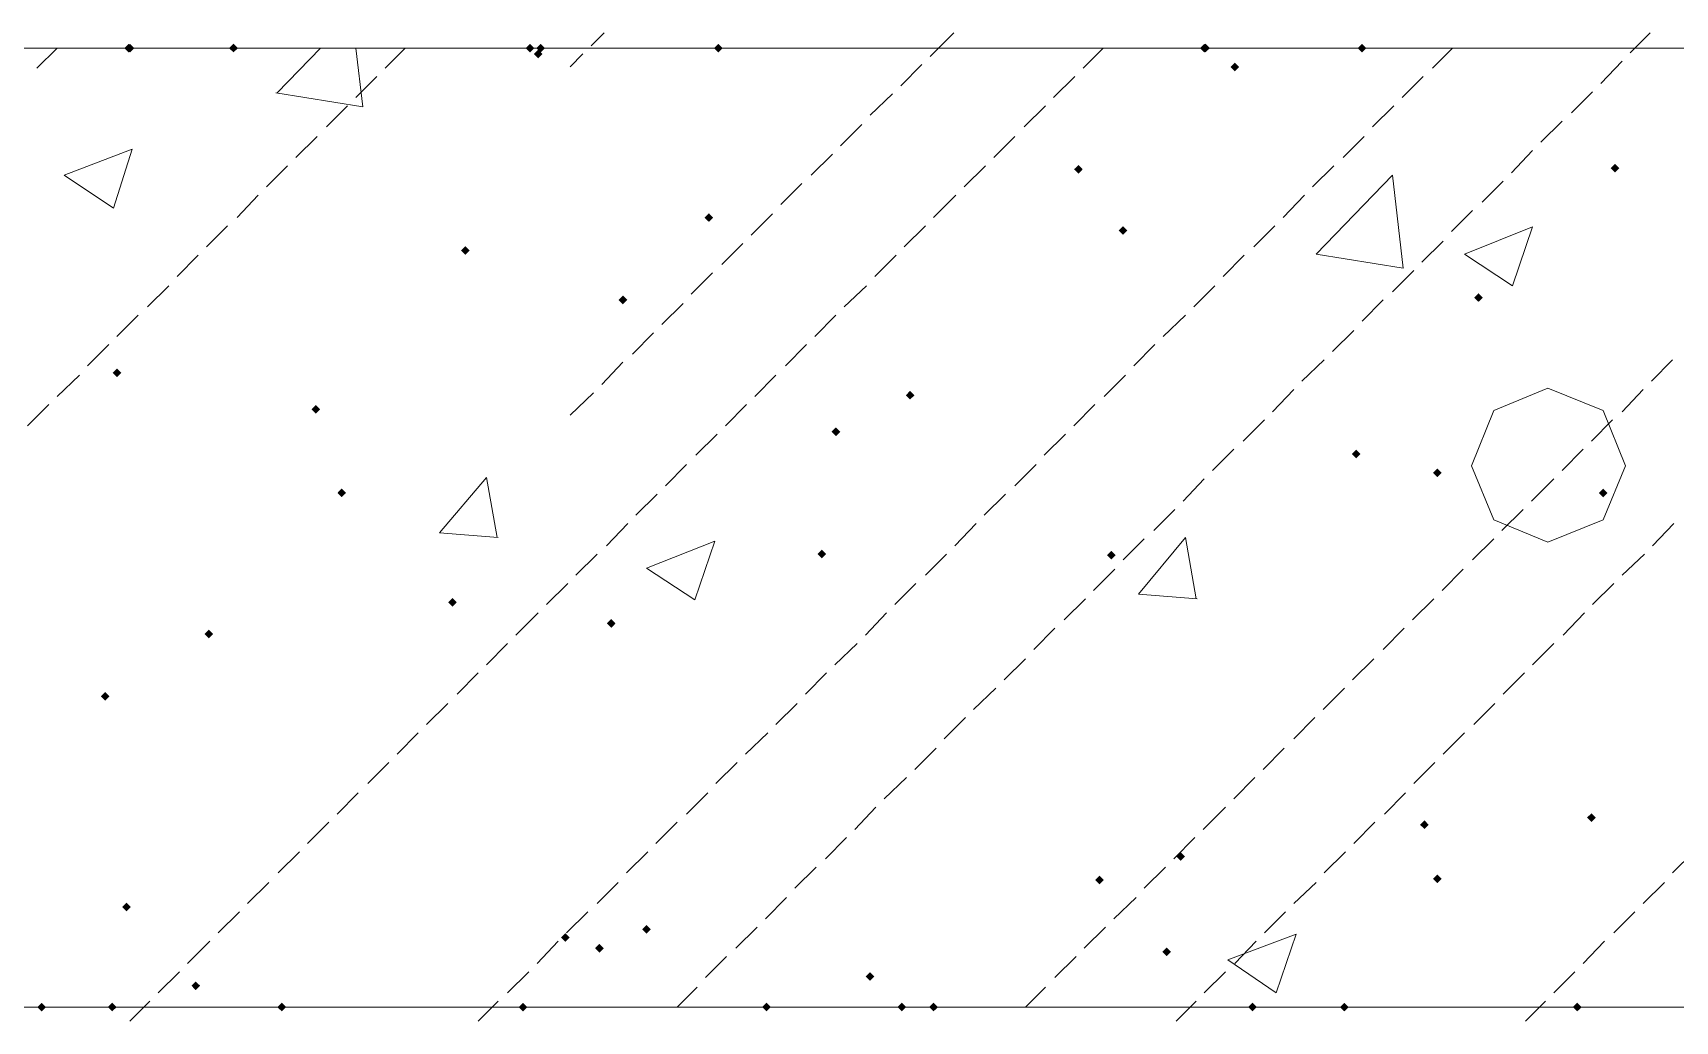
# Model space of a CAD drawing. Header units: millimetres. Extents: x -4415 to 173792, y -78716 to 47289.
# Drawn here: x 13265 to 14763, y 2368 to 3270 of the extents above; entities that cross this region are included whole.
import ezdxf

# ---------------------------------------------------------------- set-up
doc = ezdxf.new("R2010")
doc.units = ezdxf.units.MM

msp = doc.modelspace()

# ---------------------------------------------------------------- hatches: boundary and pattern name
h = msp.add_hatch(color=0)
h.dxf.hatch_style = 2
h.paths.add_polyline_path([(13352.2, 3251.9), (13348.3, 3255.8), (13352.2, 3259.8), (13356.2, 3255.8)])
h = msp.add_hatch(color=0)
h.dxf.hatch_style = 2
h.paths.add_polyline_path([(13353.3, 3251.9), (13349.3, 3255.8), (13353.3, 3259.8), (13357.3, 3255.8)])
h = msp.add_hatch(color=0)
h.dxf.hatch_style = 2
h.paths.add_polyline_path([(13447.8, 3251.9), (13443.8, 3255.8), (13447.8, 3259.8), (13451.8, 3255.8)])
h = msp.add_hatch(color=0)
h.dxf.hatch_style = 2
h.paths.add_polyline_path([(13447.8, 3251.9), (13443.8, 3255.8), (13447.8, 3259.8), (13451.8, 3255.8)])
h = msp.add_hatch(color=0)
h.dxf.hatch_style = 2
h.paths.add_polyline_path([(13718.3, 3251.9), (13714.3, 3255.8), (13718.3, 3259.8), (13722.3, 3255.8)])
h = msp.add_hatch(color=0)
h.dxf.hatch_style = 2
h.paths.add_polyline_path([(13725.8, 3246.5), (13721.8, 3250.5), (13725.8, 3254.4), (13729.8, 3250.5)])
h = msp.add_hatch(color=0)
h.dxf.hatch_style = 2
h.paths.add_polyline_path([(13728, 3251.9), (13724, 3255.8), (13728, 3259.8), (13731.9, 3255.8)])
h = msp.add_hatch(color=0)
h.dxf.hatch_style = 2
h.paths.add_polyline_path([(13890.1, 3251.9), (13886.1, 3255.8), (13890.1, 3259.8), (13894, 3255.8)])
h = msp.add_hatch(color=0)
h.dxf.hatch_style = 2
h.paths.add_polyline_path([(13890.1, 3251.9), (13886.1, 3255.8), (13890.1, 3259.8), (13894, 3255.8)])
h = msp.add_hatch(color=0)
h.dxf.hatch_style = 2
h.paths.add_polyline_path([(14333.4, 3251.9), (14329.4, 3255.8), (14333.4, 3259.8), (14337.4, 3255.8)])
h = msp.add_hatch(color=0)
h.dxf.hatch_style = 2
h.paths.add_polyline_path([(14334.5, 3251.9), (14330.5, 3255.8), (14334.5, 3259.8), (14338.5, 3255.8)])
h = msp.add_hatch(color=0)
h.dxf.hatch_style = 2
h.paths.add_polyline_path([(14334.5, 3251.9), (14330.5, 3255.8), (14334.5, 3259.8), (14338.5, 3255.8)])
h = msp.add_hatch(color=0)
h.dxf.hatch_style = 2
h.paths.add_polyline_path([(14477.3, 3251.9), (14473.3, 3255.8), (14477.3, 3259.8), (14481.2, 3255.8)])
h = msp.add_hatch(color=0)
h.dxf.hatch_style = 2
h.paths.add_polyline_path([(14477.3, 3251.9), (14473.3, 3255.8), (14477.3, 3259.8), (14481.2, 3255.8)])
h = msp.add_hatch(color=0)
h.dxf.hatch_style = 2
h.paths.add_polyline_path([(14361.3, 3234.7), (14357.4, 3238.7), (14361.3, 3242.6), (14365.3, 3238.7)])
h = msp.add_hatch(color=0)
h.dxf.hatch_style = 2
h.paths.add_polyline_path([(14218.6, 3141.3), (14214.6, 3145.3), (14218.6, 3149.2), (14222.5, 3145.3)])
h = msp.add_hatch(color=0)
h.dxf.hatch_style = 2
h.paths.add_polyline_path([(14708.1, 3142.4), (14704.1, 3146.3), (14708.1, 3150.3), (14712, 3146.3)])
h = msp.add_hatch(color=0)
h.dxf.hatch_style = 2
h.paths.add_polyline_path([(13881.5, 3097.3), (13877.5, 3101.2), (13881.5, 3105.2), (13885.4, 3101.2)])
h = msp.add_hatch(color=0)
h.dxf.hatch_style = 2
h.paths.add_polyline_path([(14259.3, 3085.5), (14255.4, 3089.4), (14259.3, 3093.4), (14263.3, 3089.4)])
h = msp.add_hatch(color=0)
h.dxf.hatch_style = 2
h.paths.add_polyline_path([(13659.3, 3067.2), (13655.3, 3071.2), (13659.3, 3075.2), (13663.2, 3071.2)])
h = msp.add_hatch(color=0)
h.dxf.hatch_style = 2
h.paths.add_polyline_path([(13803.1, 3022.1), (13799.1, 3026.1), (13803.1, 3030.1), (13807.1, 3026.1)])
h = msp.add_hatch(color=0)
h.dxf.hatch_style = 2
h.paths.add_polyline_path([(14583.5, 3024.3), (14579.6, 3028.2), (14583.5, 3032.2), (14587.5, 3028.2)])
h = msp.add_hatch(color=0)
h.dxf.hatch_style = 2
h.paths.add_polyline_path([(13341.5, 2955.6), (13337.5, 2959.5), (13341.5, 2963.5), (13345.5, 2959.5)])
h = msp.add_hatch(color=0)
h.dxf.hatch_style = 2
h.paths.add_polyline_path([(14065, 2935.2), (14061.1, 2939.1), (14065, 2943.1), (14069, 2939.1)])
h = msp.add_hatch(color=0)
h.dxf.hatch_style = 2
h.paths.add_polyline_path([(13522.9, 2922.3), (13519, 2926.3), (13522.9, 2930.2), (13526.9, 2926.3)])
h = msp.add_hatch(color=0)
h.dxf.hatch_style = 2
h.paths.add_polyline_path([(13997.4, 2901.9), (13993.4, 2905.9), (13997.4, 2909.8), (14001.4, 2905.9)])
h = msp.add_hatch(color=0)
h.dxf.hatch_style = 2
h.paths.add_polyline_path([(14471.9, 2881.5), (14467.9, 2885.5), (14471.9, 2889.4), (14475.9, 2885.5)])
h = msp.add_hatch(color=0)
h.dxf.hatch_style = 2
h.paths.add_polyline_path([(14546, 2864.3), (14542, 2868.3), (14546, 2872.3), (14549.9, 2868.3)])
h = msp.add_hatch(color=0)
h.dxf.hatch_style = 2
h.paths.add_polyline_path([(13546.5, 2846.1), (13542.6, 2850), (13546.5, 2854), (13550.5, 2850)])
h = msp.add_hatch(color=0)
h.dxf.hatch_style = 2
h.paths.add_polyline_path([(14697.3, 2846.1), (14693.4, 2850), (14697.3, 2854), (14701.3, 2850)])
h = msp.add_hatch(color=0)
h.dxf.hatch_style = 2
h.paths.add_polyline_path([(13984.5, 2790.3), (13980.6, 2794.2), (13984.5, 2798.2), (13988.5, 2794.2)])
h = msp.add_hatch(color=0)
h.dxf.hatch_style = 2
h.paths.add_polyline_path([(14248.6, 2789.2), (14244.6, 2793.2), (14248.6, 2797.1), (14252.6, 2793.2)])
h = msp.add_hatch(color=0)
h.dxf.hatch_style = 2
h.paths.add_polyline_path([(13647.5, 2746.2), (13643.5, 2750.2), (13647.5, 2754.2), (13651.4, 2750.2)])
h = msp.add_hatch(color=0)
h.dxf.hatch_style = 2
h.paths.add_polyline_path([(13792.4, 2726.9), (13788.4, 2730.9), (13792.4, 2734.9), (13796.3, 2730.9)])
h = msp.add_hatch(color=0)
h.dxf.hatch_style = 2
h.paths.add_polyline_path([(13425.2, 2717.3), (13421.3, 2721.2), (13425.2, 2725.2), (13429.2, 2721.2)])
h = msp.add_hatch(color=0)
h.dxf.hatch_style = 2
h.paths.add_polyline_path([(13330.8, 2660.4), (13326.8, 2664.3), (13330.8, 2668.3), (13334.7, 2664.3)])
h = msp.add_hatch(color=0)
h.dxf.hatch_style = 2
h.paths.add_polyline_path([(14534.2, 2543.4), (14530.2, 2547.3), (14534.2, 2551.3), (14538.1, 2547.3)])
h = msp.add_hatch(color=0)
h.dxf.hatch_style = 2
h.paths.add_polyline_path([(14686.6, 2549.8), (14682.6, 2553.8), (14686.6, 2557.7), (14690.6, 2553.8)])
h = msp.add_hatch(color=0)
h.dxf.hatch_style = 2
h.paths.add_polyline_path([(14311.9, 2514.4), (14308, 2518.3), (14311.9, 2522.3), (14315.9, 2518.3)])
h = msp.add_hatch(color=0)
h.dxf.hatch_style = 2
h.paths.add_polyline_path([(14237.9, 2492.9), (14233.9, 2496.9), (14237.9, 2500.8), (14241.8, 2496.9)])
h = msp.add_hatch(color=0)
h.dxf.hatch_style = 2
h.paths.add_polyline_path([(14546, 2494), (14542, 2497.9), (14546, 2501.9), (14549.9, 2497.9)])
h = msp.add_hatch(color=0)
h.dxf.hatch_style = 2
h.paths.add_polyline_path([(13350.1, 2468.2), (13346.1, 2472.2), (13350.1, 2476.2), (13354.1, 2472.2)])
h = msp.add_hatch(color=0)
h.dxf.hatch_style = 2
h.paths.add_polyline_path([(13750.5, 2440.3), (13746.5, 2444.3), (13750.5, 2448.2), (13754.5, 2444.3)])
h = msp.add_hatch(color=0)
h.dxf.hatch_style = 2
h.paths.add_polyline_path([(13824.6, 2447.8), (13820.6, 2451.8), (13824.6, 2455.8), (13828.6, 2451.8)])
h = msp.add_hatch(color=0)
h.dxf.hatch_style = 2
h.paths.add_polyline_path([(13781.6, 2430.6), (13777.7, 2434.6), (13781.6, 2438.6), (13785.6, 2434.6)])
h = msp.add_hatch(color=0)
h.dxf.hatch_style = 2
h.paths.add_polyline_path([(14299.1, 2427.4), (14295.1, 2431.4), (14299.1, 2435.4), (14303, 2431.4)])
h = msp.add_hatch(color=0)
h.dxf.hatch_style = 2
h.paths.add_polyline_path([(14028.5, 2404.9), (14024.6, 2408.8), (14028.5, 2412.8), (14032.5, 2408.8)])
h = msp.add_hatch(color=0)
h.dxf.hatch_style = 2
h.paths.add_polyline_path([(13413.4, 2396.3), (13409.5, 2400.3), (13413.4, 2404.2), (13417.4, 2400.3)])
h = msp.add_hatch(color=0)
h.dxf.hatch_style = 2
h.paths.add_polyline_path([(13272.8, 2377), (13268.8, 2380.9), (13272.8, 2384.9), (13276.8, 2380.9)])
h = msp.add_hatch(color=0)
h.dxf.hatch_style = 2
h.paths.add_polyline_path([(13272.8, 2377), (13268.8, 2380.9), (13272.8, 2384.9), (13276.8, 2380.9)])
h = msp.add_hatch(color=0)
h.dxf.hatch_style = 2
h.paths.add_polyline_path([(13272.8, 2377), (13268.8, 2380.9), (13272.8, 2384.9), (13276.8, 2380.9)])
h = msp.add_hatch(color=0)
h.dxf.hatch_style = 2
h.paths.add_polyline_path([(13337.2, 2377), (13333.2, 2380.9), (13337.2, 2384.9), (13341.2, 2380.9)])
h = msp.add_hatch(color=0)
h.dxf.hatch_style = 2
h.paths.add_polyline_path([(13337.2, 2377), (13333.2, 2380.9), (13337.2, 2384.9), (13341.2, 2380.9)])
h = msp.add_hatch(color=0)
h.dxf.hatch_style = 2
h.paths.add_polyline_path([(13491.8, 2377), (13487.8, 2380.9), (13491.8, 2384.9), (13495.8, 2380.9)])
h = msp.add_hatch(color=0)
h.dxf.hatch_style = 2
h.paths.add_polyline_path([(13491.8, 2377), (13487.8, 2380.9), (13491.8, 2384.9), (13495.8, 2380.9)])
h = msp.add_hatch(color=0)
h.dxf.hatch_style = 2
h.paths.add_polyline_path([(13711.9, 2377), (13707.9, 2380.9), (13711.9, 2384.9), (13715.8, 2380.9)])
h = msp.add_hatch(color=0)
h.dxf.hatch_style = 2
h.paths.add_polyline_path([(13711.9, 2377), (13707.9, 2380.9), (13711.9, 2384.9), (13715.8, 2380.9)])
h = msp.add_hatch(color=0)
h.dxf.hatch_style = 2
h.paths.add_polyline_path([(13934.1, 2377), (13930.1, 2380.9), (13934.1, 2384.9), (13938, 2380.9)])
h = msp.add_hatch(color=0)
h.dxf.hatch_style = 2
h.paths.add_polyline_path([(13934.1, 2377), (13930.1, 2380.9), (13934.1, 2384.9), (13938, 2380.9)])
h = msp.add_hatch(color=0)
h.dxf.hatch_style = 2
h.paths.add_polyline_path([(14057.5, 2377), (14053.6, 2380.9), (14057.5, 2384.9), (14061.5, 2380.9)])
h = msp.add_hatch(color=0)
h.dxf.hatch_style = 2
h.paths.add_polyline_path([(14057.5, 2377), (14053.6, 2380.9), (14057.5, 2384.9), (14061.5, 2380.9)])
h = msp.add_hatch(color=0)
h.dxf.hatch_style = 2
h.paths.add_polyline_path([(14086.5, 2377), (14082.5, 2380.9), (14086.5, 2384.9), (14090.5, 2380.9)])
h = msp.add_hatch(color=0)
h.dxf.hatch_style = 2
h.paths.add_polyline_path([(14086.5, 2377), (14082.5, 2380.9), (14086.5, 2384.9), (14090.5, 2380.9)])
h = msp.add_hatch(color=0)
h.dxf.hatch_style = 2
h.paths.add_polyline_path([(14086.5, 2377), (14082.5, 2380.9), (14086.5, 2384.9), (14090.5, 2380.9)])
h = msp.add_hatch(color=0)
h.dxf.hatch_style = 2
h.paths.add_polyline_path([(14377.4, 2377), (14373.5, 2380.9), (14377.4, 2384.9), (14381.4, 2380.9)])
h = msp.add_hatch(color=0)
h.dxf.hatch_style = 2
h.paths.add_polyline_path([(14377.4, 2377), (14373.5, 2380.9), (14377.4, 2384.9), (14381.4, 2380.9)])
h = msp.add_hatch(color=0)
h.dxf.hatch_style = 2
h.paths.add_polyline_path([(14461.2, 2377), (14457.2, 2380.9), (14461.2, 2384.9), (14465.1, 2380.9)])
h = msp.add_hatch(color=0)
h.dxf.hatch_style = 2
h.paths.add_polyline_path([(14673.7, 2377), (14669.7, 2380.9), (14673.7, 2384.9), (14677.7, 2380.9)])
h = msp.add_hatch(color=0)
h.dxf.hatch_style = 2
h.paths.add_polyline_path([(14673.7, 2377), (14669.7, 2380.9), (14673.7, 2384.9), (14677.7, 2380.9)])

# ---------------------------------------------------------------- linework, layer by layer
at = {"color": 0, "lineweight": 0}
for points in [[(13774.1, 3258), (13785.9, 3269.8)], [(14083.3, 3248.3), (14104.8, 3269.8)], [(14722, 3251.5), (14740.3, 3269.8)], [(19744.9, 3255.8), (11172, 3255.8)], [(13268.5, 3237.6), (13286.8, 3255.8)], [(13487.5, 3215), (13527.2, 3255.8)], [(13565.9, 3202.2), (13559.4, 3255.8)], [(13586.3, 3237.6), (13604.5, 3255.8)], [(14222.8, 3237.6), (14241.1, 3255.8)], [(14541.7, 3237.6), (14559.9, 3255.8)], [(13754.8, 3238.7), (13766.6, 3250.5)], [(14056.5, 3221.5), (14075.8, 3240.8)], [(14695.2, 3223.6), (14714.5, 3244)], [(13559.4, 3210.7), (13578.7, 3230.1)], [(14196, 3210.7), (14215.3, 3230.1)], [(14513.8, 3210.7), (14533.1, 3230.1)], [(13486.4, 3215), (13565.9, 3202.2)], [(14028.5, 3194.6), (14048.9, 3214)], [(14668.3, 3196.8), (14687.7, 3216.1)], [(13532.6, 3183.9), (13551.9, 3203.2)], [(14169.2, 3183.9), (14188.5, 3203.2)], [(14486.9, 3183.9), (14506.3, 3203.2)], [(14001.7, 3166.7), (14021, 3186.1)], [(14640.4, 3170), (14659.8, 3189.3)], [(13293.2, 3139.9), (13355.5, 3163.5)], [(13338.3, 3109.8), (13355.5, 3163.5)], [(13504.7, 3156), (13524, 3175.3)], [(14141.3, 3156), (14160.6, 3175.3)], [(14460.1, 3156), (14479.4, 3175.3)], [(14613.6, 3142), (14632.9, 3162.4)], [(13477.8, 3129.2), (13497.2, 3148.5)], [(13974.9, 3139.9), (13994.2, 3159.2)], [(14114.4, 3129.2), (14133.7, 3148.5)], [(14432.2, 3129.2), (14451.5, 3148.5)], [(13293.2, 3139.9), (13338.3, 3109.8)], [(13947, 3113.1), (13966.3, 3132.4)], [(14435.4, 3068), (14505.2, 3139.9)], [(14514.8, 3055.1), (14505.2, 3139.9)], [(14586.8, 3115.2), (14606.1, 3134.5)], [(13451, 3101.2), (13470.3, 3121.6)], [(14086.5, 3101.2), (14106.9, 3121.6)], [(14405.3, 3101.2), (14424.7, 3121.6)], [(13920.1, 3085.1), (13939.4, 3104.5)], [(14558.9, 3088.4), (14578.2, 3107.7)], [(13423.1, 3074.4), (13442.4, 3093.7)], [(14059.7, 3074.4), (14079, 3093.7)], [(14378.5, 3074.4), (14397.8, 3093.7)], [(14570.7, 3068), (14632.9, 3092.7)], [(14614.7, 3039), (14632.9, 3092.7)], [(13893.3, 3058.3), (13912.6, 3077.6)], [(14532, 3060.5), (14551.3, 3079.8)], [(13396.3, 3047.6), (13415.6, 3066.9)], [(14032.8, 3047.6), (14052.2, 3066.9)], [(14350.6, 3047.6), (14369.9, 3066.9)], [(14435.4, 3068), (14514.8, 3055.1)], [(14570.7, 3068), (14614.7, 3039)], [(13865.4, 3031.5), (13884.7, 3050.8)], [(14505.2, 3033.6), (14524.5, 3052.9)], [(13369.4, 3019.7), (13388.7, 3039)], [(14004.9, 3019.7), (14025.3, 3039)], [(14323.8, 3019.7), (14343.1, 3039)], [(13341.5, 2992.8), (13360.8, 3012.1)], [(13838.5, 3003.6), (13857.9, 3022.9)], [(13978.1, 2992.8), (13997.4, 3012.1)], [(14295.8, 2992.8), (14316.2, 3012.1)], [(14477.3, 3006.8), (14496.6, 3026.1)], [(14450.4, 2978.9), (14469.8, 2998.2)], [(13314.7, 2966), (13334, 2985.3)], [(13811.7, 2976.7), (13831, 2996)], [(13951.3, 2966), (13970.6, 2985.3)], [(14269, 2966), (14288.3, 2985.3)], [(13783.8, 2948.8), (13803.1, 2969.2)], [(14422.5, 2952), (14442.9, 2971.4)], [(14741.3, 2952), (14760.7, 2971.4)], [(13286.8, 2938.1), (13307.2, 2957.4)], [(13923.3, 2938.1), (13942.7, 2957.4)], [(14242.2, 2938.1), (14261.5, 2957.4)], [(13754.8, 2920.9), (13776.3, 2941.3)], [(14395.7, 2924.1), (14415, 2944.5)], [(14714.5, 2924.1), (14733.8, 2944.5)], [(13259.9, 2911.2), (13279.2, 2930.6)], [(13896.5, 2911.2), (13915.8, 2930.6)], [(14214.3, 2911.2), (14233.6, 2930.6)], [(14368.8, 2897.3), (14388.2, 2916.6)], [(14686.6, 2897.3), (14705.9, 2916.6)], [(13869.7, 2884.4), (13889, 2903.7)], [(14187.4, 2884.4), (14206.7, 2903.7)], [(14340.9, 2870.4), (14360.3, 2889.8)], [(14659.8, 2870.4), (14679.1, 2889.8)], [(13635.6, 2813.6), (13678.6, 2864)], [(13688.2, 2809.3), (13678.6, 2864)], [(13841.8, 2856.5), (13861.1, 2875.8)], [(14160.6, 2856.5), (14179.9, 2875.8)], [(14314.1, 2842.5), (14333.4, 2862.9)], [(14631.8, 2842.5), (14652.2, 2862.9)], [(13814.9, 2829.7), (13834.2, 2849)], [(14132.7, 2829.7), (14152, 2849)], [(14287.3, 2815.7), (14306.6, 2835)], [(14605, 2815.7), (14624.3, 2835)], [(13788.1, 2801.7), (13807.4, 2822.1)], [(14105.8, 2801.7), (14125.2, 2822.1)], [(14742.4, 2801.7), (14761.7, 2822.1)], [(13635.6, 2813.6), (13689.3, 2809.3)], [(13824.6, 2781.3), (13886.8, 2806)], [(13868.6, 2752.4), (13886.8, 2806)], [(14259.3, 2788.9), (14278.7, 2808.2)], [(14273.3, 2757.7), (14316.2, 2809.3)], [(14325.9, 2753.4), (14316.2, 2809.3)], [(14578.2, 2788.9), (14597.5, 2808.2)], [(13760.2, 2774.9), (13779.5, 2794.2)], [(14079, 2774.9), (14098.3, 2794.2)], [(14714.5, 2774.9), (14734.9, 2794.2)], [(13824.6, 2781.3), (13868.6, 2752.4)], [(14232.5, 2760.9), (14251.8, 2780.3)], [(14550.3, 2760.9), (14569.6, 2780.3)], [(13733.3, 2748.1), (13752.7, 2767.4)], [(14051.1, 2748.1), (14070.4, 2767.4)], [(14273.3, 2757.7), (14327, 2753.4)], [(14687.7, 2748.1), (14707, 2767.4)], [(14205.7, 2734.1), (14225, 2753.4)], [(14523.4, 2734.1), (14542.7, 2753.4)], [(13705.4, 2720.2), (13725.8, 2740.6)], [(14024.3, 2720.2), (14043.6, 2740.6)], [(14660.8, 2720.2), (14680.2, 2740.6)], [(13678.6, 2693.3), (13697.9, 2712.6)], [(13996.3, 2693.3), (14016.7, 2712.6)], [(14177.8, 2707.3), (14197.1, 2726.6)], [(14496.6, 2707.3), (14515.9, 2726.6)], [(14632.9, 2693.3), (14652.2, 2712.6)], [(14150.9, 2679.4), (14170.2, 2698.7)], [(14468.7, 2679.4), (14488, 2698.7)], [(13651.7, 2666.5), (13671.1, 2685.8)], [(13969.5, 2666.5), (13988.8, 2685.8)], [(14606.1, 2666.5), (14625.4, 2685.8)], [(14123, 2652.5), (14143.4, 2671.8)], [(14441.8, 2652.5), (14461.2, 2671.8)], [(13623.8, 2638.6), (13643.2, 2657.9)], [(13942.7, 2638.6), (13962, 2657.9)], [(14579.2, 2638.6), (14598.6, 2657.9)], [(14096.2, 2625.7), (14115.5, 2645)], [(14415, 2625.7), (14434.3, 2645)], [(13597, 2611.7), (13616.3, 2631.1)], [(13914.8, 2611.7), (13935.2, 2631.1)], [(14551.3, 2611.7), (14570.7, 2631.1)], [(14069.3, 2597.8), (14088.7, 2617.1)], [(14387.1, 2597.8), (14406.4, 2617.1)], [(13570.2, 2584.9), (13589.5, 2604.2)], [(13887.9, 2584.9), (13907.2, 2604.2)], [(14524.5, 2584.9), (14543.8, 2604.2)], [(14041.4, 2570.9), (14061.8, 2590.3)], [(14360.3, 2570.9), (14379.6, 2590.3)], [(13542.3, 2557), (13561.6, 2576.3)], [(13861.1, 2557), (13880.4, 2576.3)], [(14014.6, 2543), (14033.9, 2563.4)], [(14332.3, 2543), (14352.7, 2563.4)], [(14497.7, 2557), (14517, 2576.3)], [(13515.4, 2530.1), (13534.7, 2549.5)], [(13833.2, 2530.1), (13852.5, 2549.5)], [(14469.8, 2530.1), (14489.1, 2549.5)], [(13987.8, 2516.2), (14007.1, 2535.5)], [(14305.5, 2516.2), (14324.8, 2535.5)], [(13488.6, 2503.3), (13507.9, 2522.6)], [(13806.3, 2503.3), (13825.7, 2522.6)], [(14442.9, 2503.3), (14462.2, 2522.6)], [(14760.7, 2503.3), (14780, 2522.6)], [(13959.8, 2489.4), (13979.2, 2508.7)], [(14278.7, 2489.4), (14298, 2508.7)], [(13460.7, 2475.4), (13480, 2494.7)], [(13779.5, 2475.4), (13798.8, 2494.7)], [(14415, 2475.4), (14435.4, 2494.7)], [(14733.8, 2475.4), (14753.2, 2494.7)], [(13933, 2461.4), (13952.3, 2480.8)], [(14250.8, 2461.4), (14271.2, 2480.8)], [(13433.8, 2448.6), (13453.2, 2467.9)], [(13751.6, 2448.6), (13770.9, 2467.9)], [(14388.2, 2448.6), (14407.5, 2467.9)], [(14707, 2448.6), (14726.3, 2467.9)], [(13906.2, 2434.6), (13925.5, 2453.9)], [(14223.9, 2434.6), (14243.2, 2453.9)], [(14354.9, 2423.9), (14417.2, 2447.5)], [(14398.9, 2393.8), (14417.2, 2447.5)], [(13405.9, 2420.7), (13426.3, 2441)], [(13724.7, 2420.7), (13744.1, 2441)], [(14361.3, 2420.7), (14380.7, 2441)], [(14679.1, 2420.7), (14698.4, 2441)], [(13379.1, 2393.8), (13398.4, 2413.1)], [(13697.9, 2393.8), (13717.2, 2413.1)], [(13878.3, 2407.8), (13897.6, 2427.1)], [(14197.1, 2407.8), (14216.4, 2427.1)], [(14333.4, 2393.8), (14352.7, 2413.1)], [(14354.9, 2423.9), (14398.9, 2393.8)], [(14652.2, 2393.8), (14671.6, 2413.1)], [(13852.5, 2380.9), (13870.7, 2399.2)], [(14170.2, 2380.9), (14188.5, 2399.2)], [(13353.3, 2368), (13371.6, 2386.3)], [(13671.1, 2368), (13689.3, 2386.3)], [(14307.7, 2368), (14325.9, 2386.3)], [(14626.5, 2368), (14644.7, 2386.3)], [(11172, 2380.9), (19744.9, 2380.9)], [(13269.6, 2380.9), (13296.4, 2380.9)], [(13308.2, 2380.9), (13335.1, 2380.9)], [(13346.9, 2380.9), (13373.7, 2380.9)], [(13384.4, 2380.9), (13412.4, 2380.9)], [(13423.1, 2380.9), (13451, 2380.9)], [(13461.7, 2380.9), (13489.6, 2380.9)], [(13500.4, 2380.9), (13528.3, 2380.9)], [(13539, 2380.9), (13565.9, 2380.9)], [(13577.7, 2380.9), (13604.5, 2380.9)], [(13616.3, 2380.9), (13643.2, 2380.9)], [(13653.9, 2380.9), (13681.8, 2380.9)], [(13692.5, 2380.9), (13720.5, 2380.9)], [(13731.2, 2380.9), (13759.1, 2380.9)], [(13769.8, 2380.9), (13797.7, 2380.9)], [(13808.5, 2380.9), (13836.4, 2380.9)], [(13847.1, 2380.9), (13874, 2380.9)], [(13885.8, 2380.9), (13912.6, 2380.9)], [(13923.3, 2380.9), (13951.3, 2380.9)], [(13962, 2380.9), (13989.9, 2380.9)], [(14000.6, 2380.9), (14028.5, 2380.9)], [(14039.3, 2380.9), (14067.2, 2380.9)], [(14077.9, 2380.9), (14105.8, 2380.9)], [(14116.6, 2380.9), (14143.4, 2380.9)], [(14155.2, 2380.9), (14182.1, 2380.9)], [(14193.9, 2380.9), (14220.7, 2380.9)], [(14231.4, 2380.9), (14259.3, 2380.9)], [(14270.1, 2380.9), (14298, 2380.9)], [(14308.7, 2380.9), (14336.6, 2380.9)], [(14347.4, 2380.9), (14375.3, 2380.9)], [(14386, 2380.9), (14412.9, 2380.9)], [(14424.7, 2380.9), (14451.5, 2380.9)], [(14463.3, 2380.9), (14490.1, 2380.9)], [(14500.9, 2380.9), (14528.8, 2380.9)], [(14539.5, 2380.9), (14567.4, 2380.9)], [(14578.2, 2380.9), (14606.1, 2380.9)], [(14616.8, 2380.9), (14644.7, 2380.9)], [(14655.5, 2380.9), (14683.4, 2380.9)], [(14694.1, 2380.9), (14721, 2380.9)], [(14732.8, 2380.9), (14759.6, 2380.9)]]:
    msp.add_lwpolyline(points, dxfattribs=at)
msp.add_lwpolyline([(14717.7, 2874.7), (14697.3, 2925.2), (14646.9, 2945.6), (14597.5, 2925.2), (14577.1, 2874.7), (14597.5, 2825.4), (14646.9, 2805), (14697.3, 2825.4)], close=True, dxfattribs=at)

doc.saveas('drawing.dxf')
